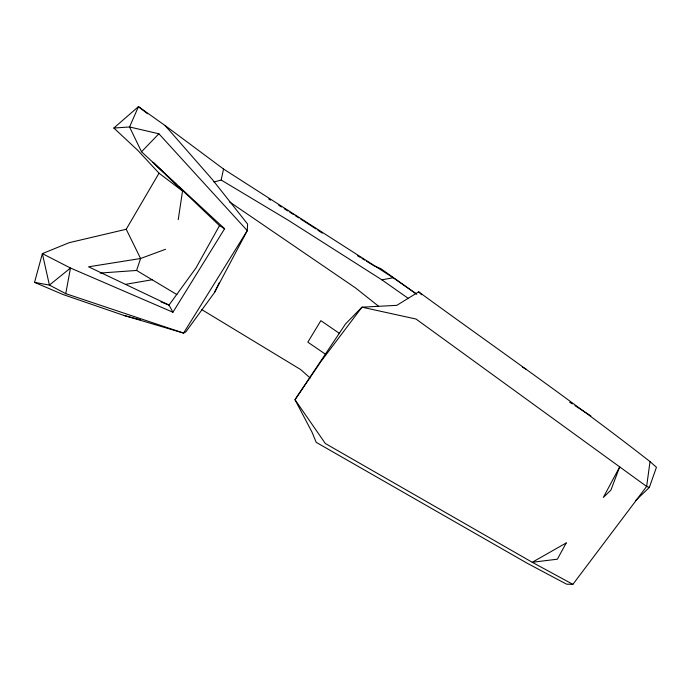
<?xml version="1.0" encoding="UTF-8"?>
<svg xmlns="http://www.w3.org/2000/svg" width="691" height="691" viewBox="0 0 691 691"><rect width="100%" height="100%" fill="white"/><g stroke="black" fill="none" stroke-linecap="round" stroke-linejoin="round"><path stroke-width="1.04" d="M650.024 461.605L646.638 486.455L572.882 584.361L566.568 584.171L527.233 563.26L316.21 442.344L311.961 432.074L294.997 399.709L345.509 323.958L361.963 307.175L396.815 305.344L418.703 291.852C495.974 348.221 574.679 402.672 650.024 461.605L656.45 467.271L649.333 487.44L635.642 500.552M178.235 219.669L182.528 191.001L152.987 162.264L163.033 171.843M113.842 128.042L129.545 126.971L158.904 133.786L247.274 230.63L183.573 333.088L65.749 293.649L70.482 268.022L42.367 253.632L34.55 282.36L62.967 294.496L123.836 315.416L183.573 333.088L185.879 331.835L214.46 292.621L247.274 230.63L247.594 224.048L212.154 179.271L165.166 125.589L138.459 106.639L113.842 128.042L137.759 150.327L159.016 173.191L182.528 191.001M213.951 182.009L221.18 180.031L223.53 169.036L165.166 125.589M100.143 273.057L136.593 270.449L140.593 258.503L126.211 229.265L159.016 173.191M214.46 292.621L219.125 282.965M178.503 186.579L219.479 225.629L195.95 268.022L169.019 305.077L172.931 312.237L224.601 228.747L141.517 151.761L129.545 126.971L138.459 106.639L147.537 113.739M141.517 151.761L158.904 133.786M165.564 249.27L140.593 258.503L88.569 266.812L169.019 305.077L161.055 301.95M126.211 229.265L69.126 242.696L42.367 253.632L49.415 285.089L65.749 293.649M221.18 180.031L287.931 220.049L381.898 279.846L393.196 277.739L416.086 293.744M152.564 279.682L125.373 284.381M34.55 282.36L49.415 285.089L70.482 268.022L172.931 312.237M123.836 315.416L140.385 319.795M649.333 487.44L646.638 486.455L416.025 319.035L361.963 307.175L321.082 361.324L294.997 399.709L325.34 443.51L532.243 562.284L572.882 584.361M522.31 367.059L525.903 369.141M136.593 270.449L176.931 294.599M201.824 309.646L300.611 369.521L310.242 378.046M357.42 255.67L360.158 257.337M361.98 258.451L364.718 260.118M366.541 261.233L373.84 265.672L380.957 268.756L416.733 294.236M219.479 225.629L224.601 228.747M268.721 198.991L270.544 200.14M278.749 205.279L281.487 206.989M284.217 208.708L287.871 210.988M289.693 212.137L293.338 214.417M295.161 215.566L298.806 217.846M300.637 218.995L315.977 228.928M393.196 277.739L223.53 169.036M378.564 306.234L355.606 287.983L229.36 201.755M569.634 402.222L572.286 403.924M574.938 405.634L590.848 415.878M317.765 230.12L322.239 233.109M325.573 354.293L307.832 342.166L320.866 320.659L339.195 333.243M381.898 279.846L408.329 298.434M165.356 174.054L176.179 184.367M418.703 291.852L421.64 294.729M619.723 466.84L610.879 490.144L603.321 497.451L619.723 466.84M566.223 542.945L557.369 559.2L532.243 562.284L566.223 542.945"/></g></svg>
